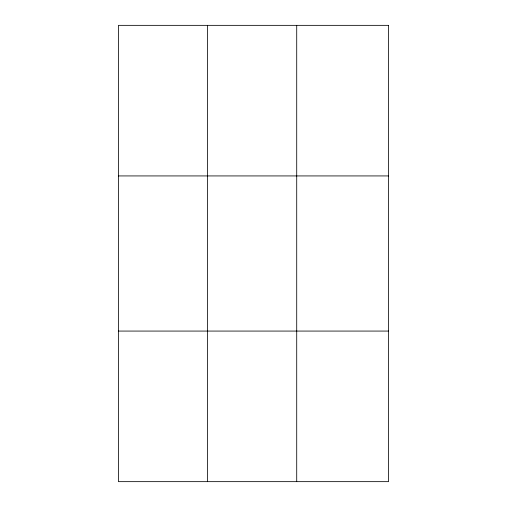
<?xml version="1.0" encoding="UTF-8"?>
<svg xmlns="http://www.w3.org/2000/svg" width="507" height="507" viewBox="0 0 507 507"><rect width="100%" height="100%" fill="white"/><g stroke="black" fill="none" stroke-linecap="round" stroke-linejoin="round"><path stroke-width="0.76" d="M207.585 25.35L207.585 481.65M296.715 25.35L296.715 481.65M118.448 175.929L388.552 175.929M118.448 331.071L388.552 331.071M388.552 25.35L388.552 481.65L118.448 481.65L118.448 25.35L388.552 25.35"/></g></svg>
